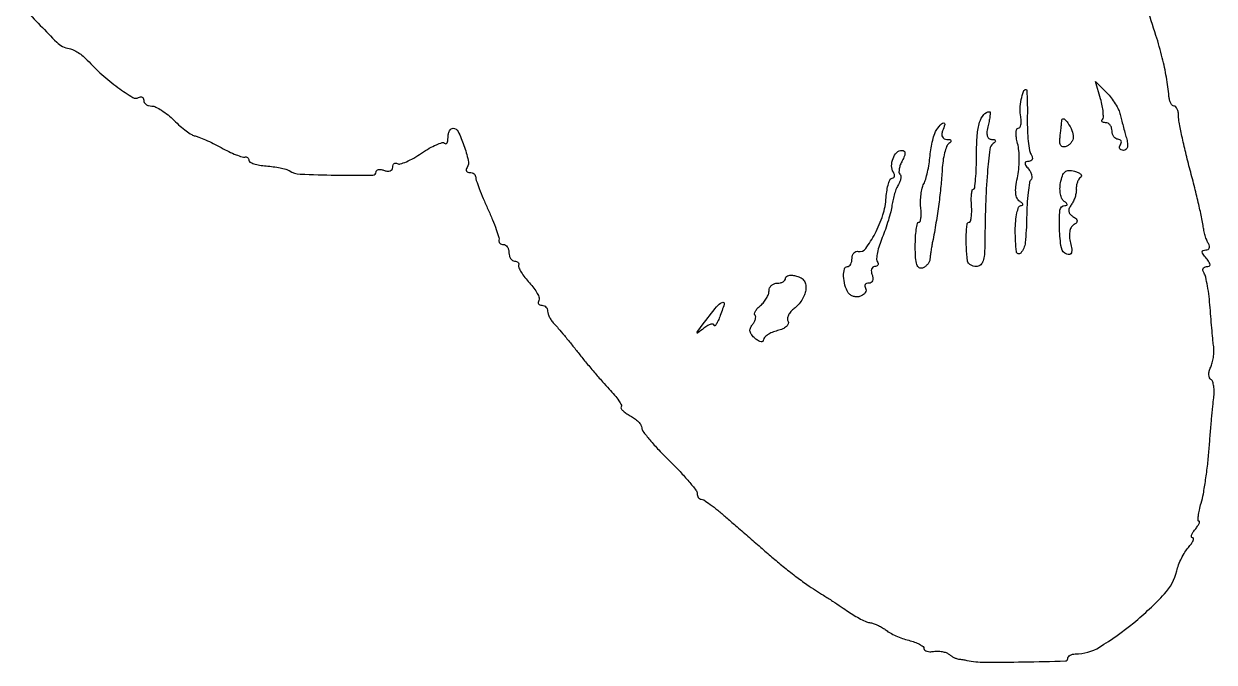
# Model space of a CAD drawing. Extents: x 0 to 242, y 1 to 511.
# Drawn here: x 27.3 to 242.4, y 0.5 to 115.9 of the extents above; entities that cross this region are included whole.
import ezdxf

# ---------------------------------------------------------------- set-up
doc = ezdxf.new("R2010")
doc.units = 0

msp = doc.modelspace()

# ---------------------------------------------------------------- linework, layer by layer
msp.add_lwpolyline([(27.414089, 118.649058, 0.008159), (33.278129, 112.540454, 0.162348), (35.55961, 111.388372, -0.074097), (36.280321, 111.170432, -0.031756), (37.162688, 110.682571, -0.030549), (38.053383, 110.033647, -0.035227), (38.814126, 109.308942, 0.025814), (41.434732, 106.716731, 0.024636), (44.348181, 104.365202, 0.018028), (47.030638, 102.554508, 0.285196), (48.084672, 102.55233, -0.092708), (48.433969, 102.687282, -0.171172), (48.731122, 102.640772, -0.174438), (48.92962, 102.419447, -0.096719), (49, 102.059017, 0.136236), (49.112117, 101.655172, 0.100301), (49.427273, 101.311086, 0.086537), (49.898675, 101.079478, 0.071128), (50.454545, 101, -0.113603), (51.184506, 100.83198, -0.029377), (52.24436, 100.237459, -0.028339), (53.404361, 99.397697, -0.025538), (54.504976, 98.404114, 0.017395), (55.586806, 97.395047, 0.019865), (56.690694, 96.50947, 0.019434), (57.677681, 95.837832, 0.096904), (58.300431, 95.599548, -0.053135), (58.970041, 95.408151, -0.009344), (60.175752, 94.893738, -0.010035), (61.572048, 94.232934, -0.00887), (63, 93.489831, 0.01254), (64.395249, 92.77671, 0.01696), (65.692188, 92.20762, 0.013986), (66.782872, 91.807498, 0.148887), (67.25, 91.794397, -0.103411), (67.535964, 91.811999, -0.129482), (67.779687, 91.708337, -0.128295), (67.942239, 91.49712, -0.100519), (68, 91.212708, 0.27947), (68.193934, 90.89284, 0.041179), (68.921857, 90.586439, 0.036527), (69.935723, 90.335017, 0.023507), (71.138236, 90.18629, -0.015434), (72.412751, 90.049503, -0.016531), (73.647302, 89.836517, -0.016294), (74.691915, 89.584774, -0.071247), (75.272853, 89.331367, 0.128125), (77.290826, 88.709978, 0.007659), (83.70939, 88.526771, 0.004439), (90.377199, 88.497835, 0.412885), (91, 89.12347, -0.222964), (91.122775, 89.385107, -0.134766), (91.440625, 89.529105, -0.084998), (91.925195, 89.523226, -0.046205), (92.5, 89.361626, 0.069008), (93.073683, 89.228143, 0.116977), (93.559375, 89.29762, 0.152575), (93.879387, 89.555236, 0.148627), (94, 89.952028, -0.075529), (94.061933, 90.359682, -0.152593), (94.244679, 90.6243, -0.187031), (94.516112, 90.706414, -0.119958), (94.83295, 90.603243, 0.217134), (95.355735, 90.53705, 0.026683), (96.462961, 90.947552, 0.027649), (97.793142, 91.61269, 0.019474), (99.21225, 92.498259, -0.018879), (100.616184, 93.376681, -0.028956), (101.89919, 94.017855, -0.02833), (102.942356, 94.397342, -0.276127), (103.3793, 94.287367, 0.228461), (103.612499, 94.205875, 0.234724), (103.817669, 94.338581, 0.098638), (103.957345, 94.734789, 0.035587), (104, 95.333333, -0.052163), (104.066708, 95.971015, -0.072044), (104.265014, 96.510417, -0.092007), (104.557858, 96.872818, -0.178784), (104.902175, 97, -0.288125), (105.807634, 96.430992, -0.026865), (106.869125, 93.884701, -0.028853), (107.648241, 91.211147, -0.197366), (107.429007, 89.885131, 0.096935), (107.301817, 89.547536, 0.174603), (107.353746, 89.260007, 0.170996), (107.578632, 89.067616, 0.092504), (107.940983, 89, -0.081), (108.345477, 88.93404, -0.09177), (108.688914, 88.743591, -0.100715), (108.918539, 88.460039, -0.120565), (109, 88.127118, 0.08574), (109.096344, 87.56941, 0.00603), (109.647833, 86.077992, 0.00839), (110.360665, 84.308825, 0.006219), (111.205388, 82.377118, -0.008617), (112.035319, 80.454168, -0.012178), (112.702611, 78.712341, -0.008384), (113.195241, 77.248994, -0.144815), (113.205388, 76.75, 0.136097), (113.206311, 76.464601, 0.135955), (113.354083, 76.220313, 0.113325), (113.633331, 76.056382, 0.076435), (114, 76, -0.148195), (114.381354, 75.884432, -0.098894), (114.70625, 75.559375, -0.082425), (114.925306, 75.073457, -0.064853), (115, 74.5, 0.064853), (115.074694, 73.926543, 0.082425), (115.29375, 73.440625, 0.098894), (115.618646, 73.115568, 0.148195), (116, 73, -0.079293), (116.363205, 72.942036, -0.120985), (116.632812, 72.774014, -0.142963), (116.766047, 72.523433, -0.130453), (116.75, 72.230687, 0.193279), (116.779537, 71.794734, 0.02704), (117.224217, 70.987608, 0.027649), (117.885203, 70.047731, 0.020241), (118.71542, 69.079243, -0.027753), (119.525533, 68.104974, -0.039012), (120.126006, 67.1476, -0.043963), (120.466202, 66.330076, -0.218385), (120.406403, 65.848556, 0.102582), (120.288665, 65.525136, 0.178576), (120.347106, 65.249263, 0.166375), (120.576335, 65.064315, 0.087512), (120.940983, 65, -0.100235), (121.345126, 64.918159, -0.098218), (121.688914, 64.685268, -0.097658), (121.919198, 64.337488, -0.097854), (122, 63.928571, 0.086403), (122.087368, 63.426764, 0.035566), (122.367187, 62.793137, 0.033847), (122.771647, 62.140251, 0.036921), (123.25, 61.567822, -0.015609), (123.918207, 60.834098, -0.003456), (125.014062, 59.53456, -0.003589), (126.259766, 58.014366, -0.003451), (127.5, 56.456614, 0.006041), (128.840341, 54.790902, 0.004213), (130.390785, 52.942987, 0.00425), (131.907845, 51.195799, 0.008793), (133.128205, 49.862236, -0.016137), (134.10221, 48.765984, -0.026179), (134.848119, 47.767907, -0.024153), (135.340184, 46.949167, -0.330906), (135.292559, 46.625892, 0.344845), (135.261277, 46.369163, 0.06397), (135.577622, 45.970412, 0.04508), (136.14782, 45.507176, 0.025197), (136.914354, 45.045837, -0.036671), (137.712486, 44.540199, -0.042412), (138.387341, 43.944966, -0.047156), (138.85631, 43.351797, -0.144685), (139, 42.865628, 0.165682), (139.214954, 42.234741, 0.01032), (140.46875, 40.676013, 0.014364), (142.084509, 38.858739, 0.010107), (144, 36.905754, -0.009551), (145.915576, 34.957023, -0.013693), (147.53125, 33.152843, -0.009484), (148.792511, 31.60579, -0.167802), (149, 31.004942, 0.072653), (149.05635, 30.619183, 0.085238), (149.220313, 30.288386, 0.097111), (149.463912, 30.062834, 0.131349), (149.75, 29.976797, -0.141747), (150.204822, 29.829829, -0.008916), (151.369236, 29.012539, -0.012566), (152.733641, 27.964601, -0.008971), (154.209102, 26.726797, 0.00013), (155.958325, 25.205828, 0.000064), (158.183102, 23.272872, 0.000063), (160.493197, 21.266822, 0.000093), (162.529088, 19.5, 0.008906), (164.534447, 17.821979, 0.007162), (166.748074, 16.0875, 0.007248), (168.840093, 14.543491, 0.01833), (170.416735, 13.5, -0.004423), (171.860926, 12.600894, -0.002976), (173.495017, 11.549695, -0.002997), (175.064395, 10.513413, -0.005934), (176.294579, 9.669173, 0.018496), (177.396922, 8.952717, 0.018057), (178.557909, 8.313582, 0.018287), (179.616445, 7.827403, 0.062144), (180.346948, 7.625342, -0.048779), (181.000639, 7.463149, -0.026066), (181.770385, 7.144212, -0.025694), (182.529256, 6.733273, -0.036277), (183.154713, 6.286563, 0.049238), (183.865671, 5.806068, 0.019839), (184.918893, 5.289149, 0.019402), (186.105402, 4.818284, 0.023275), (187.255594, 4.471986, -0.02585), (188.306754, 4.149594, -0.037179), (189.193831, 3.749607, -0.041265), (189.827166, 3.33429, -0.230955), (190, 2.980076, 0.225936), (190.135364, 2.695804, 0.098601), (190.514062, 2.496039, 0.069301), (191.079774, 2.410272, 0.043142), (191.75, 2.460059, -0.046448), (192.493461, 2.510354, -0.038966), (193.279687, 2.428946, -0.040632), (193.991029, 2.237972, -0.080919), (194.5, 1.956612, 0.027286), (194.937918, 1.649289, 0.023825), (195.426563, 1.37614, 0.024539), (195.892664, 1.171886, 0.062844), (196.25, 1.085037, -0.006814), (196.591401, 1.041608, -0.003962), (197, 0.980657, -0.00396), (197.408542, 0.913082, -0.006672), (197.75, 0.849116, 0.048309), (200.982474, 0.518302, 0.006195), (207.962943, 0.566795, 0.001768), (215.550362, 0.740365, 0.4065), (216, 1.202037, -0.165633), (216.103683, 1.506441, -0.095471), (216.396874, 1.765598, -0.076452), (216.834296, 1.94076, -0.057131), (217.351061, 2, 0.138843), (221.720779, 3.237256, 0.033538), (227.904006, 7.641187, 0.033857), (233.459968, 12.854913, 0.129945), (235.67642, 17, -0.034447), (236.01377, 18.084955, -0.022764), (236.541359, 19.279688, -0.02293), (237.163635, 20.399475, -0.040605), (237.789297, 21.25, 0.023968), (238.319267, 21.922426, 0.054533), (238.634905, 22.485938, 0.119382), (238.694997, 22.84909, 0.392803), (238.532543, 23, -0.326309), (238.350249, 23.133145, -0.154009), (238.349168, 23.440625, -0.068547), (238.575944, 23.923608, -0.029225), (239, 24.5, 0.020622), (239.439351, 25.076157, 0.044498), (239.716865, 25.559375, 0.085961), (239.802351, 25.879592, 0.44064), (239.69225, 26, -0.419796), (239.525578, 26.169873, -0.025606), (239.580779, 26.954687, -0.025935), (239.764359, 28.003506, -0.014757), (240.088821, 29.25, 0.025985), (240.487239, 30.934866, 0.008494), (240.902317, 33.454687, 0.008438), (241.26906, 36.273079, 0.009427), (241.525237, 39, -0.002047), (241.738105, 41.69202, -0.001995), (241.974764, 44.405582, -0.001966), (242.20157, 46.787989, -0.007455), (242.371379, 48.274321, 0.030952), (242.44504, 49.375749, 0.039376), (242.369942, 50.391243, 0.043751), (242.17343, 51.194352, 0.174181), (241.862452, 51.585009, -0.168189), (241.592006, 51.91675, -0.082022), (241.489192, 52.460054, -0.066802), (241.562639, 53.124702, -0.051663), (241.810479, 53.810688, 0.047725), (242.103642, 54.602599, 0.028163), (242.307004, 55.591265, 0.027985), (242.399636, 56.610918, 0.042394), (242.355061, 57.5, -0.008865), (242.226745, 58.590771, -0.002135), (242.053939, 60.40238, -0.002191), (241.873587, 62.483459, -0.002173), (241.710947, 64.571933, 0.011507), (241.514846, 66.600173, 0.01374), (241.233775, 68.500042, 0.012525), (240.914784, 70.078507, 0.082466), (240.610052, 70.821933, -0.076554), (240.418738, 71.273469, -0.155058), (240.441534, 71.654783, -0.186827), (240.670342, 71.907001, -0.116683), (241.063428, 72, 0.088789), (241.547239, 72.086597, 0.325525), (241.709758, 72.330825, 0.142917), (241.564903, 72.759068, 0.020663), (241, 73.5, -0.020663), (240.435097, 74.240932, -0.142917), (240.290242, 74.669175, -0.325525), (240.452761, 74.913403, -0.088789), (240.936572, 75, 0.114179), (241.330004, 75.09103, 0.184791), (241.561394, 75.339117, 0.157061), (241.588953, 75.71313, 0.079051), (241.40455, 76.154441, -0.047031), (241.11306, 76.743395, -0.019514), (240.8279, 77.585335, -0.019102), (240.590534, 78.517491, -0.02338), (240.443399, 79.404441, 0.024602), (240.233326, 80.651899, 0.003402), (239.652236, 83.216316, 0.003893), (238.919245, 86.24536, 0.003289), (238.097866, 89.438337, -0.005174), (237.294539, 92.610667, -0.006433), (236.616248, 95.576964, -0.005322), (236.106396, 98.075565, -0.047698), (236, 99.188337, 0.041448), (235.942403, 99.881961, 0.060955), (235.769196, 100.467824, 0.080123), (235.514807, 100.865476, 0.213605), (235.214286, 101, -0.197196), (234.901646, 101.128291, -0.074141), (234.612021, 101.514062, -0.058769), (234.38685, 102.080149, -0.042355), (234.267365, 102.75, 0.019986), (233.809485, 106.203233, 0.018354), (233.067646, 109.709585, 0.014815), (231.922299, 113.771674, 0.006793), (230.201069, 119, -0.031621)], format="xyb")
for points in [[(225.478454, 99.454113, 0.005437), (225.694714, 98.54458, 0.002818), (225.983568, 97.413083, 0.002801), (226.293452, 96.253731, 0.004255), (226.576977, 95.25, -0.035608), (226.783825, 94.291867, -0.092334), (226.753784, 93.588901, -0.158458), (226.498994, 93.164962, -0.180765), (226.057614, 93, -0.09468), (225.65646, 93.07665, -0.172824), (225.40886, 93.29375, -0.172837), (225.354327, 93.618487, -0.094696), (225.5, 94, 0.082592), (225.656512, 94.3821, 0.161196), (225.6254, 94.70625, 0.182303), (225.413961, 94.921712, 0.108972), (225.059017, 95, -0.140337), (224.655173, 95.115626, -0.099915), (224.311086, 95.440625, -0.085131), (224.079345, 95.926682, -0.06887), (224, 96.5, 0.076226), (223.912123, 97.073075, 0.089419), (223.657292, 97.559375, 0.100747), (223.278257, 97.884466, 0.127718), (222.833333, 98, -0.048636), (222.424607, 98.039852, -0.145307), (222.178361, 98.168986, -0.260495), (222.122195, 98.357511, -0.14227), (222.24194, 98.575273, 0.193379), (222.414304, 98.979169, 0.027146), (222.383824, 99.903475, 0.027725), (222.219838, 101.045009, 0.020299), (221.917122, 102.28898), (221.017031, 105.427414), (223.026624, 103.41782, -0.032307), (223.828431, 102.505118, -0.025569), (224.575807, 101.424524, -0.026222), (225.167117, 100.346064, -0.056695)], [(208.672402, 98.724354, 0.013416), (208.701916, 96.614718, 0.016196), (208.84683, 94.638774, 0.014919), (209.070277, 92.998993, 0.097383), (209.361342, 92.224354, -0.067792), (209.575682, 91.742052, -0.155424), (209.565632, 91.348958, -0.197366), (209.34035, 91.09399, -0.114853), (208.936572, 91, 0.074347), (208.439946, 90.925744, 0.3158), (208.265285, 90.701704, 0.163387), (208.373338, 90.316551, 0.023829), (208.868879, 89.657991, -0.050909), (209.246152, 89.095734, -0.066657), (209.461673, 88.516391, -0.082405), (209.491431, 88.009072, -0.171541), (209.322885, 87.656218, 0.159846), (209.057499, 87.131679, 0.009862), (208.825103, 85.3767, 0.013836), (208.644278, 83.235784, 0.009762), (208.554784, 80.822635, -0.0197), (208.298123, 76.31998, -0.158337), (207.481139, 74.442327, -0.650311), (206.711449, 74.686218, -0.027694), (206.5, 78.500861, -0.020943), (206.572309, 80.226439, -0.033569), (206.79375, 81.683023, -0.036567), (207.111418, 82.74334, -0.306989), (207.5, 83.015444, 0.11353), (207.779726, 83.084275, 0.351024), (207.855108, 83.2494, 0.154987), (207.702505, 83.495839, 0.035652), (207.304623, 83.790571, -0.146608), (206.82526, 84.344487, -0.081032), (206.592788, 85.216545, -0.055721), (206.607963, 86.428873, -0.023945), (206.884829, 88.025258, 0.031211), (207.127594, 89.556775, 0.022425), (207.214115, 91.287107, 0.022765), (207.146985, 92.947681, 0.044579), (206.916689, 94.25, -0.027593), (206.6931, 95.304418, -0.048694), (206.642914, 96.192188, -0.070147), (206.754433, 96.801893, -0.323038), (207.029066, 97, 0.248497), (207.325413, 97.156976, 0.09384), (207.517988, 97.600769, 0.064452), (207.579993, 98.261614, 0.03879), (207.491301, 99.045171, -0.058604), (207.383731, 100.512503, -0.038141), (207.587628, 102.201485, -0.034328), (207.979657, 103.645963, -0.319543), (208.477066, 104, -0.400602), (208.582276, 103.899592, -0.002422), (208.64297, 102.450279, -0.007789), (208.679472, 100.74727, -0.004673)], [(201.589356, 97.5, 0.031185), (201.382666, 96.386636, 0.093005), (201.432249, 95.616227, 0.164175), (201.725324, 95.164177, 0.166023), (202.230948, 94.984687, -0.046054), (202.705335, 94.93512, -0.263402), (202.890008, 94.775984, -0.277784), (202.843531, 94.543685, -0.049489), (202.5, 94.234687, 0.207697), (201.885251, 93.179673, 0.009476), (201.462865, 88.930258, 0.012307), (201.142456, 83.163867, 0.004911), (200.975664, 75.25, -0.029906), (200.873326, 73.81196, -0.075925), (200.582346, 72.809112, -0.120788), (200.109688, 72.217839, -0.16549), (199.469549, 72, -0.065185), (198.898434, 72.074774, -0.075081), (198.394961, 72.29375, -0.086394), (198.034252, 72.618179, -0.13623), (197.875, 73, -0.018394), (197.658994, 75.46033, -0.022531), (197.645763, 77.768158, -0.016237), (197.78243, 79.668538, -0.383995), (198.150386, 80, 0.330091), (198.390735, 80.178077, 0.03726), (198.548711, 80.88125, 0.033572), (198.625777, 81.849985, 0.02035), (198.593077, 83, -0.01741), (198.553605, 84.150159, -0.028879), (198.610102, 85.118901, -0.029019), (198.736357, 85.837098, -0.347515), (198.942691, 86.000512, 0.379545), (199.165453, 86.198434, 0.007486), (199.33629, 87.836661, 0.013871), (199.459913, 89.854284, 0.008364), (199.5, 92.250512, -0.018208), (199.627656, 95.754872, -0.055846), (200.062627, 98.08692, -0.099257), (200.801818, 99.460026, -0.212199), (201.858408, 99.984687, -0.436323), (201.97021, 99.874054, -0.01892), (201.927217, 99.261127, -0.021963), (201.804334, 98.457749, -0.012552)], [(193.361626, 96.5, 0.074326), (193.229005, 95.901391, 0.137289), (193.328823, 95.416999, 0.160406), (193.648327, 95.103069, 0.112271), (194.143011, 94.984687, -0.043979), (194.645538, 94.93468, -0.239281), (194.85562, 94.772704, -0.294985), (194.825053, 94.537893, -0.058572), (194.5, 94.234687, 0.144982), (194.098977, 93.706301, 0.027489), (193.730404, 92.540814, 0.027288), (193.440257, 91.085286, 0.022088), (193.284353, 89.5, -0.011204), (193.057097, 86.526004, -0.008437), (192.679014, 83.268474, -0.008123), (192.171155, 79.877595, -0.008087), (191.552743, 76.5, 0.006318), (191.394094, 75.650482, 0.005403), (191.247965, 74.75174, 0.005449), (191.132861, 73.931855, 0.015437), (191.076511, 73.356989, -0.095413), (190.951943, 72.883176, -0.061799), (190.644797, 72.404808, -0.059167), (190.211616, 71.994427, -0.06855), (189.714286, 71.720603, -0.249878), (189.13565, 71.792324, -0.161063), (188.72373, 72.347465, -0.064584), (188.491361, 73.555747, -0.015252), (188.428571, 75.613614, -0.013884), (188.475275, 77.295237, -0.0228), (188.61898, 78.711499, -0.018974), (188.82157, 79.796107, -0.35042), (189.076772, 80, 0.32624), (189.309026, 80.16959, 0.044787), (189.447789, 80.790506, 0.037452), (189.496053, 81.659481, 0.022491), (189.429567, 82.691083, -0.03203), (189.377683, 83.835772, -0.026756), (189.465525, 85.049592, -0.027593), (189.667525, 86.153938, -0.063706), (189.966801, 86.941083, 0.051234), (190.307716, 87.774744, 0.016473), (190.642456, 89.070193, 0.016238), (190.922319, 90.545666, 0.017495), (191.097665, 92, -0.020782), (191.279825, 93.43162, -0.02096), (191.579858, 94.839062, -0.021315), (191.943956, 96.039137, -0.075045), (192.320389, 96.75, -0.017072), (193.162214, 97.810494, -0.282511), (193.573262, 97.944448, -0.426435), (193.74515, 97.6504, -0.02231)], [(216.984687, 95.356989, -0.103682), (216.89175, 94.882022, -0.067803), (216.606095, 94.400308, -0.063962), (216.180003, 93.985155, -0.069672), (215.67436, 93.705282, -0.118049), (215.11786, 93.631736, -0.224737), (214.740308, 93.861009, -0.135965), (214.558731, 94.422722, -0.038649), (214.591027, 95.348293, 0.000564), (214.691029, 96.245428, 0.00053), (214.791133, 97.161686, 0.000527), (214.878188, 97.974418, 0.001831), (214.931979, 98.5, -0.567401), (215.308644, 98.677446, -0.100409), (215.99835, 97.978437, -0.047185), (216.735065, 96.577912, -0.094418)], [(186.070368, 91.131483, 0.033848), (185.729019, 90.374698, 0.044817), (185.530072, 89.645888, 0.052087), (185.486084, 89.042955, 0.190803), (185.635319, 88.698014, -0.162701), (185.791318, 88.385371, -0.069485), (185.792027, 87.912286, -0.058404), (185.64922, 87.362022, -0.047306), (185.375456, 86.816531, 0.045992), (185.03532, 86.143198, 0.018861), (184.695406, 85.176512, 0.018473), (184.406229, 84.104428, 0.022519), (184.218643, 83.082233, -0.027742), (183.991849, 81.915137, -0.011477), (183.562144, 80.364635, -0.011314), (183.024395, 78.719546, -0.014306), (182.449962, 77.225999, 0.02124), (181.940298, 75.843966, 0.027375), (181.597565, 74.535038, 0.027232), (181.436268, 73.444976, 0.162926), (181.565656, 72.893766, -0.091946), (181.698035, 72.552664, -0.17051), (181.653906, 72.262544, -0.175053), (181.439794, 72.068806, -0.097529), (181.090402, 72, 0.172457), (180.747127, 71.877971, 0.149855), (180.53372, 71.559375, 0.105471), (180.493584, 71.074174, 0.059765), (180.638374, 70.5, -0.069008), (180.771857, 69.926317, -0.116977), (180.70238, 69.440625, -0.152575), (180.444764, 69.120613, -0.148627), (180.047972, 69, 0.082793), (179.644072, 68.932658, 0.161421), (179.387004, 68.737031, 0.182155), (179.315765, 68.44574, 0.108692), (179.435239, 68.104785, -0.157124), (179.530226, 67.719764, -0.122649), (179.396458, 67.307713, -0.09637), (179.044212, 66.929702, -0.065622), (178.526281, 66.648459, -0.083142), (177.912292, 66.523674, -0.078379), (177.277767, 66.601368, -0.081673), (176.720576, 66.864541, -0.103613), (176.329365, 67.276093, -0.072326), (175.728865, 68.660851, -0.057674), (175.486057, 70.272291, -0.06978), (175.623367, 71.57517, -0.34433), (176.167119, 72, 0.174902), (176.48494, 72.114683, 0.093099), (176.755341, 72.440625, 0.073334), (176.938345, 72.926138, 0.053565), (177, 73.5, -0.075206), (177.083863, 74.054397, -0.107555), (177.32783, 74.485938, -0.128937), (177.69123, 74.726896, -0.138225), (178.116018, 74.75, 0.296391), (179.468767, 75.252875, 0.039848), (181.158007, 77.953579, 0.041819), (182.566237, 81.324681, 0.061293), (183.171552, 84.477591, -0.022759), (183.324396, 85.827382, -0.035594), (183.590138, 86.965292, -0.039668), (183.917473, 87.785131, -0.285289), (184.263404, 88, 0.156087), (184.533909, 88.086553, 0.191391), (184.676745, 88.307817, 0.12807), (184.6565, 88.646387, 0.059846), (184.470404, 89.047887, -0.140692), (184.150781, 90.184943, -0.091401), (184.407344, 91.534859, -0.099462), (185.096778, 92.614304, -0.203787), (186.003799, 93, -0.161067), (186.399062, 92.869281, -0.227929), (186.568714, 92.546423, -0.105603), (186.469025, 91.981992, -0.026545)], [(218.301077, 88.111262, 0.099388), (217.975432, 87.768033, 0.052533), (217.715908, 87.238933, 0.04933), (217.556011, 86.619112, 0.054306), (217.527895, 86, -0.058361), (217.491989, 85.329097, -0.034753), (217.301971, 84.551049, -0.034378), (217.000523, 83.791346, -0.049586), (216.625655, 83.173785, 0.060719), (216.254148, 82.529966, 0.135878), (216.18044, 81.974695, 0.146262), (216.403079, 81.487435, 0.074679), (216.921065, 81.048785, -0.040806), (217.500762, 80.621538, -0.199046), (217.678431, 80.263956, -0.223544), (217.541819, 79.913486, -0.051467), (217.025736, 79.515906, 0.13688), (216.591231, 79.04494, 0.075165), (216.340327, 78.295438, 0.06157), (216.29292, 77.348132, 0.043257), (216.462589, 76.293033, -0.023263), (216.696972, 75.133141, -0.117344), (216.64403, 74.478936, -0.269372), (216.336439, 74.20357, -0.132208), (215.793616, 74.235616, -0.277625), (214.829323, 75.363586, -0.032264), (214.479266, 78.810435, -0.032864), (214.577301, 82.190052, -0.382469), (215.471211, 83.015313, 0.088492), (215.78809, 83.076717, 0.357601), (215.878331, 83.235797, 0.176042), (215.743435, 83.471743, 0.034071), (215.341368, 83.767861, -0.145812), (214.9329, 84.238752, -0.058189), (214.670728, 85.060877, -0.051014), (214.578784, 86.073879, -0.044394), (214.685351, 87.134352, -0.036326), (215.029095, 88.418744, -0.134458), (215.499473, 89.10418, -0.171985), (216.179003, 89.361054, -0.069249), (217.178517, 89.243066, -0.038013), (217.882956, 89.000386, -0.095726), (218.329372, 88.695875, -0.206394), (218.450368, 88.387787, -0.235302)], [(168.643782, 67.74807, -0.062632), (168.396285, 66.876037, -0.039269), (167.905825, 65.934277, -0.038949), (167.266074, 65.068714, -0.056326), (166.566794, 64.425182, 0.053201), (165.93834, 63.854023, 0.069242), (165.507105, 63.207945, 0.085371), (165.329325, 62.589607, 0.167338), (165.44076, 62.095852, -0.23654), (165.480537, 61.650264, -0.118734), (165.147681, 61.175912, -0.076362), (164.468692, 60.740573, -0.042976), (163.540898, 60.420909, 0.035316), (162.568188, 60.102328, 0.047364), (161.746389, 59.672642, 0.05612), (161.175924, 59.203209, 0.194947), (161, 58.769147, -0.221215), (160.868932, 58.487399, -0.217863), (160.567713, 58.40373, -0.098437), (160.085013, 58.582299, -0.035554), (159.487669, 59.010234, -0.051865), (158.864578, 59.647137, -0.117347), (158.580815, 60.254337, -0.138851), (158.624464, 60.856245, -0.086312), (158.978993, 61.474688, 0.043979), (159.325172, 61.975496, 0.060351), (159.536399, 62.480203, 0.075957), (159.590434, 62.91307, 0.191792), (159.467158, 63.199509, -0.254365), (159.381474, 63.489569, -0.076276), (159.550817, 63.935151, -0.05576), (159.929413, 64.457854, -0.034968), (160.475834, 64.979944, 0.047491), (161.05902, 65.565745, 0.041292), (161.552276, 66.277969, 0.043397), (161.890644, 67.003401, 0.087648), (162, 67.622445, -0.108083), (162.114952, 68.14801, -0.099644), (162.440625, 68.595343, -0.09558), (162.927343, 68.895288, -0.090674), (163.5, 69, 0.058511), (164.073682, 69.067364, 0.077596), (164.559375, 69.266249, 0.096244), (164.884764, 69.560648, 0.162267), (165, 69.90638, -0.241385), (165.155944, 70.210578, -0.107632), (165.5807, 70.394655, -0.07124), (166.219423, 70.428066, -0.041474), (166.97685, 70.295803, -0.072664), (167.813596, 69.941194, -0.111837), (168.376543, 69.396773, -0.111459), (168.65112, 68.661449, -0.071827)], [(153.084869, 62.895184, -0.013702), (152.711473, 62.031152, -0.038908), (152.389594, 61.459866, -0.152198), (152.185587, 61.295618, -0.506093), (152.063386, 61.372445, 0.31641), (151.889764, 61.584788, 0.136218), (151.504557, 61.585453, 0.067905), (150.926421, 61.337851, 0.031216), (150.25, 60.872445, -0.002044), (149.105173, 59.982144, -0.495856), (148.99518, 60.011848, -0.262607), (149.016161, 60.175853, -0.001447), (150, 61.486957, -0.006384), (152.519217, 64.736866, -0.118138), (153.537291, 65.532606, -0.644624), (153.896415, 65.219574, -0.022305)]]:
    msp.add_lwpolyline(points, format="xyb", close=True)

doc.saveas('drawing.dxf')
